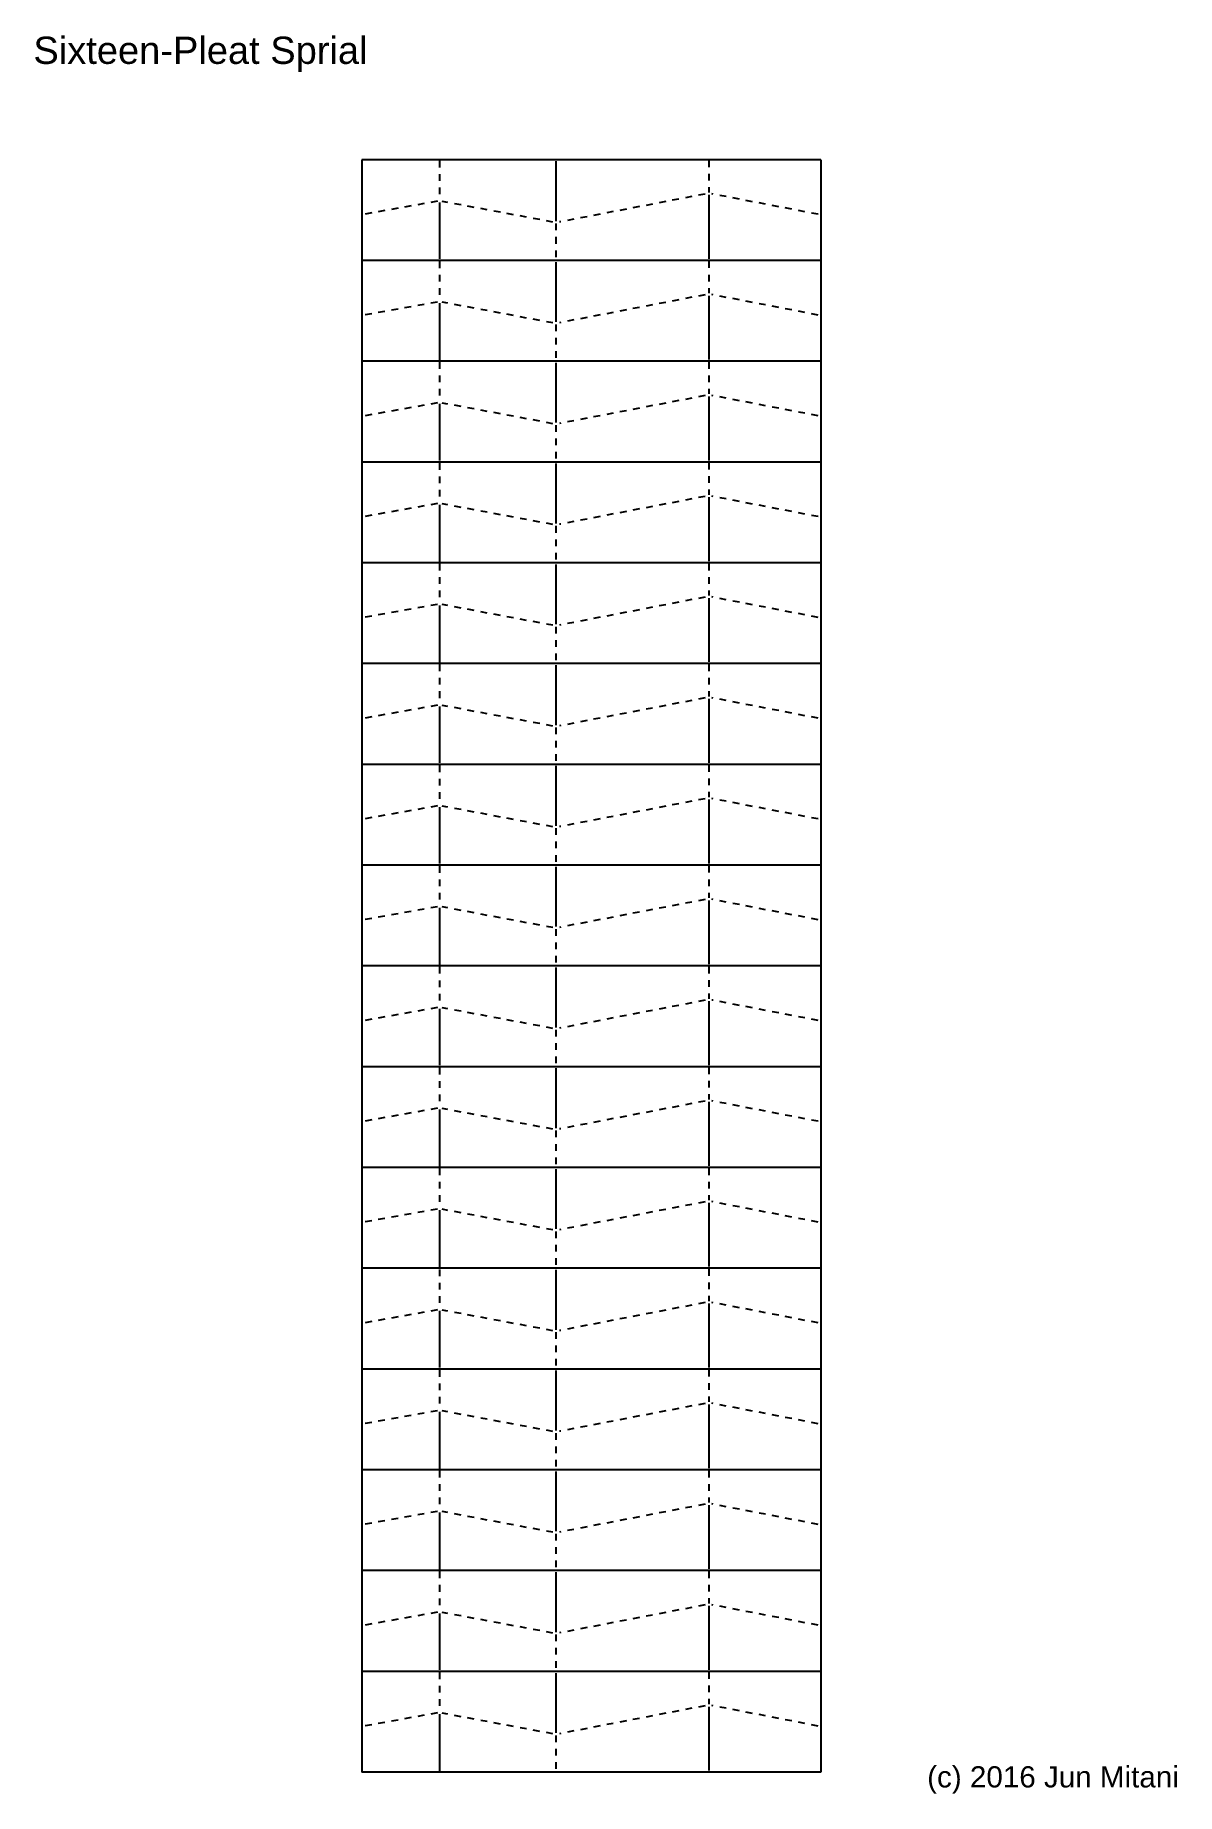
# Model space of a CAD drawing. Extents: x 11 to 192, y -288 to -9.
import ezdxf

# ---------------------------------------------------------------- set-up
doc = ezdxf.new("R2010")
doc.units = 0
for name, pattern in [('AI-LINETYPE-1', [2.116667, 1.058333, -1.058333]), ('AI-LINETYPE-10', [2.116667, 1.058333, -1.058333]), ('AI-LINETYPE-100', [2.116667, 1.058333, -1.058333]), ('AI-LINETYPE-101', [2.116667, 1.058333, -1.058333]), ('AI-LINETYPE-102', [2.116667, 1.058333, -1.058333]), ('AI-LINETYPE-103', [2.116667, 1.058333, -1.058333]), ('AI-LINETYPE-104', [2.116667, 1.058333, -1.058333]), ('AI-LINETYPE-105', [2.116667, 1.058333, -1.058333]), ('AI-LINETYPE-106', [2.116667, 1.058333, -1.058333]), ('AI-LINETYPE-107', [2.116667, 1.058333, -1.058333]), ('AI-LINETYPE-108', [2.116667, 1.058333, -1.058333]), ('AI-LINETYPE-109', [2.116667, 1.058333, -1.058333]), ('AI-LINETYPE-11', [2.116667, 1.058333, -1.058333]), ('AI-LINETYPE-110', [2.116667, 1.058333, -1.058333]), ('AI-LINETYPE-111', [2.116667, 1.058333, -1.058333]), ('AI-LINETYPE-112', [2.116667, 1.058333, -1.058333]), ('AI-LINETYPE-12', [2.116667, 1.058333, -1.058333]), ('AI-LINETYPE-13', [2.116667, 1.058333, -1.058333]), ('AI-LINETYPE-14', [2.116667, 1.058333, -1.058333]), ('AI-LINETYPE-15', [2.116667, 1.058333, -1.058333]), ('AI-LINETYPE-16', [2.116667, 1.058333, -1.058333]), ('AI-LINETYPE-17', [2.116667, 1.058333, -1.058333]), ('AI-LINETYPE-18', [2.116667, 1.058333, -1.058333]), ('AI-LINETYPE-19', [2.116667, 1.058333, -1.058333]), ('AI-LINETYPE-2', [2.116667, 1.058333, -1.058333]), ('AI-LINETYPE-20', [2.116667, 1.058333, -1.058333]), ('AI-LINETYPE-21', [2.116667, 1.058333, -1.058333]), ('AI-LINETYPE-22', [2.116667, 1.058333, -1.058333]), ('AI-LINETYPE-23', [2.116667, 1.058333, -1.058333]), ('AI-LINETYPE-24', [2.116667, 1.058333, -1.058333]), ('AI-LINETYPE-25', [2.116667, 1.058333, -1.058333]), ('AI-LINETYPE-26', [2.116667, 1.058333, -1.058333]), ('AI-LINETYPE-27', [2.116667, 1.058333, -1.058333]), ('AI-LINETYPE-28', [2.116667, 1.058333, -1.058333]), ('AI-LINETYPE-29', [2.116667, 1.058333, -1.058333]), ('AI-LINETYPE-3', [2.116667, 1.058333, -1.058333]), ('AI-LINETYPE-30', [2.116667, 1.058333, -1.058333]), ('AI-LINETYPE-31', [2.116667, 1.058333, -1.058333]), ('AI-LINETYPE-32', [2.116667, 1.058333, -1.058333]), ('AI-LINETYPE-33', [2.116667, 1.058333, -1.058333]), ('AI-LINETYPE-34', [2.116667, 1.058333, -1.058333]), ('AI-LINETYPE-35', [2.116667, 1.058333, -1.058333]), ('AI-LINETYPE-36', [2.116667, 1.058333, -1.058333]), ('AI-LINETYPE-37', [2.116667, 1.058333, -1.058333]), ('AI-LINETYPE-38', [2.116667, 1.058333, -1.058333]), ('AI-LINETYPE-39', [2.116667, 1.058333, -1.058333]), ('AI-LINETYPE-4', [2.116667, 1.058333, -1.058333]), ('AI-LINETYPE-40', [2.116667, 1.058333, -1.058333]), ('AI-LINETYPE-41', [2.116667, 1.058333, -1.058333]), ('AI-LINETYPE-42', [2.116667, 1.058333, -1.058333]), ('AI-LINETYPE-43', [2.116667, 1.058333, -1.058333]), ('AI-LINETYPE-44', [2.116667, 1.058333, -1.058333]), ('AI-LINETYPE-45', [2.116667, 1.058333, -1.058333]), ('AI-LINETYPE-46', [2.116667, 1.058333, -1.058333]), ('AI-LINETYPE-47', [2.116667, 1.058333, -1.058333]), ('AI-LINETYPE-48', [2.116667, 1.058333, -1.058333]), ('AI-LINETYPE-49', [2.116667, 1.058333, -1.058333]), ('AI-LINETYPE-5', [2.116667, 1.058333, -1.058333]), ('AI-LINETYPE-50', [2.116667, 1.058333, -1.058333]), ('AI-LINETYPE-51', [2.116667, 1.058333, -1.058333]), ('AI-LINETYPE-52', [2.116667, 1.058333, -1.058333]), ('AI-LINETYPE-53', [2.116667, 1.058333, -1.058333]), ('AI-LINETYPE-54', [2.116667, 1.058333, -1.058333]), ('AI-LINETYPE-55', [2.116667, 1.058333, -1.058333]), ('AI-LINETYPE-56', [2.116667, 1.058333, -1.058333]), ('AI-LINETYPE-57', [2.116667, 1.058333, -1.058333]), ('AI-LINETYPE-58', [2.116667, 1.058333, -1.058333]), ('AI-LINETYPE-59', [2.116667, 1.058333, -1.058333]), ('AI-LINETYPE-6', [2.116667, 1.058333, -1.058333]), ('AI-LINETYPE-60', [2.116667, 1.058333, -1.058333]), ('AI-LINETYPE-61', [2.116667, 1.058333, -1.058333]), ('AI-LINETYPE-62', [2.116667, 1.058333, -1.058333]), ('AI-LINETYPE-63', [2.116667, 1.058333, -1.058333]), ('AI-LINETYPE-64', [2.116667, 1.058333, -1.058333]), ('AI-LINETYPE-65', [2.116667, 1.058333, -1.058333]), ('AI-LINETYPE-66', [2.116667, 1.058333, -1.058333]), ('AI-LINETYPE-67', [2.116667, 1.058333, -1.058333]), ('AI-LINETYPE-68', [2.116667, 1.058333, -1.058333]), ('AI-LINETYPE-69', [2.116667, 1.058333, -1.058333]), ('AI-LINETYPE-7', [2.116667, 1.058333, -1.058333]), ('AI-LINETYPE-70', [2.116667, 1.058333, -1.058333]), ('AI-LINETYPE-71', [2.116667, 1.058333, -1.058333]), ('AI-LINETYPE-72', [2.116667, 1.058333, -1.058333]), ('AI-LINETYPE-73', [2.116667, 1.058333, -1.058333]), ('AI-LINETYPE-74', [2.116667, 1.058333, -1.058333]), ('AI-LINETYPE-75', [2.116667, 1.058333, -1.058333]), ('AI-LINETYPE-76', [2.116667, 1.058333, -1.058333]), ('AI-LINETYPE-77', [2.116667, 1.058333, -1.058333]), ('AI-LINETYPE-78', [2.116667, 1.058333, -1.058333]), ('AI-LINETYPE-79', [2.116667, 1.058333, -1.058333]), ('AI-LINETYPE-8', [2.116667, 1.058333, -1.058333]), ('AI-LINETYPE-80', [2.116667, 1.058333, -1.058333]), ('AI-LINETYPE-81', [2.116667, 1.058333, -1.058333]), ('AI-LINETYPE-82', [2.116667, 1.058333, -1.058333]), ('AI-LINETYPE-83', [2.116667, 1.058333, -1.058333]), ('AI-LINETYPE-84', [2.116667, 1.058333, -1.058333]), ('AI-LINETYPE-85', [2.116667, 1.058333, -1.058333]), ('AI-LINETYPE-86', [2.116667, 1.058333, -1.058333]), ('AI-LINETYPE-87', [2.116667, 1.058333, -1.058333]), ('AI-LINETYPE-88', [2.116667, 1.058333, -1.058333]), ('AI-LINETYPE-89', [2.116667, 1.058333, -1.058333]), ('AI-LINETYPE-9', [2.116667, 1.058333, -1.058333]), ('AI-LINETYPE-90', [2.116667, 1.058333, -1.058333]), ('AI-LINETYPE-91', [2.116667, 1.058333, -1.058333]), ('AI-LINETYPE-92', [2.116667, 1.058333, -1.058333]), ('AI-LINETYPE-93', [2.116667, 1.058333, -1.058333]), ('AI-LINETYPE-94', [2.116667, 1.058333, -1.058333]), ('AI-LINETYPE-95', [2.116667, 1.058333, -1.058333]), ('AI-LINETYPE-96', [2.116667, 1.058333, -1.058333]), ('AI-LINETYPE-97', [2.116667, 1.058333, -1.058333]), ('AI-LINETYPE-98', [2.116667, 1.058333, -1.058333]), ('AI-LINETYPE-99', [2.116667, 1.058333, -1.058333])]:
    doc.linetypes.add(name, pattern=pattern)
for name, color, linetype in [('CUTLINE', 7, 'CONTINUOUS'), ('MOUNTAINLINE', 7, 'CONTINUOUS'), ('TEXT', 7, 'CONTINUOUS'), ('VALLEYLINE', 7, 'CONTINUOUS')]:
    doc.layers.add(name, color=color, linetype=linetype)

# ---------------------------------------------------------------- blocks, each defined once
blk = doc.blocks.new('BLOCK_2')
at = {"layer": 'CUTLINE', "color": 7}
blk.add_lwpolyline([(135.65, -28.73), (135.65, -284.18)], dxfattribs=at)
blk = doc.blocks.new('BLOCK_3')
at = {"layer": 'CUTLINE', "color": 7}
blk.add_lwpolyline([(62.9, -28.73), (62.9, -284.18)], dxfattribs=at)
blk = doc.blocks.new('BLOCK_4')
at = {"layer": 'CUTLINE', "color": 7}
blk.add_lwpolyline([(135.65, -28.73), (62.9, -28.73)], dxfattribs=at)
blk = doc.blocks.new('BLOCK_5')
at = {"layer": 'CUTLINE', "color": 7}
blk.add_lwpolyline([(135.65, -284.18), (62.9, -284.18)], dxfattribs=at)
blk = doc.blocks.new('BLOCK_6')
at = {"layer": 'VALLEYLINE', "color": 7, "linetype": 'AI-LINETYPE-1'}
blk.add_lwpolyline([(135.21, -37.38), (118.35, -34.14)], dxfattribs=at)
blk = doc.blocks.new('BLOCK_7')
at = {"layer": 'VALLEYLINE', "color": 7, "linetype": 'AI-LINETYPE-2'}
blk.add_lwpolyline([(117.3, -34.17), (94.25, -38.59)], dxfattribs=at)
blk = doc.blocks.new('BLOCK_8')
at = {"layer": 'VALLEYLINE', "color": 7, "linetype": 'AI-LINETYPE-3'}
blk.add_lwpolyline([(93.18, -38.62), (75.64, -35.35)], dxfattribs=at)
blk = doc.blocks.new('BLOCK_9')
at = {"layer": 'VALLEYLINE', "color": 7, "linetype": 'AI-LINETYPE-4'}
blk.add_lwpolyline([(74.88, -35.32), (63.21, -37.39)], dxfattribs=at)
blk = doc.blocks.new('BLOCK_10')
at = {"layer": 'VALLEYLINE', "color": 7, "linetype": 'AI-LINETYPE-5'}
blk.add_lwpolyline([(117.91, -28.86), (117.91, -33.92)], dxfattribs=at)
blk = doc.blocks.new('BLOCK_11')
at = {"layer": 'VALLEYLINE', "color": 7, "linetype": 'AI-LINETYPE-6'}
blk.add_lwpolyline([(93.64, -38.86), (93.64, -44.55)], dxfattribs=at)
blk = doc.blocks.new('BLOCK_12')
at = {"layer": 'VALLEYLINE', "color": 7, "linetype": 'AI-LINETYPE-7'}
blk.add_lwpolyline([(75.18, -28.89), (75.18, -35.1)], dxfattribs=at)
blk = doc.blocks.new('BLOCK_13')
at = {"layer": 'VALLEYLINE', "color": 7, "linetype": 'AI-LINETYPE-8'}
blk.add_lwpolyline([(135.21, -53.34), (118.35, -50.1)], dxfattribs=at)
blk = doc.blocks.new('BLOCK_14')
at = {"layer": 'VALLEYLINE', "color": 7, "linetype": 'AI-LINETYPE-9'}
blk.add_lwpolyline([(117.3, -50.13), (94.25, -54.56)], dxfattribs=at)
blk = doc.blocks.new('BLOCK_15')
at = {"layer": 'VALLEYLINE', "color": 7, "linetype": 'AI-LINETYPE-10'}
blk.add_lwpolyline([(93.18, -54.59), (75.64, -51.31)], dxfattribs=at)
blk = doc.blocks.new('BLOCK_16')
at = {"layer": 'VALLEYLINE', "color": 7, "linetype": 'AI-LINETYPE-11'}
blk.add_lwpolyline([(74.88, -51.28), (63.21, -53.36)], dxfattribs=at)
blk = doc.blocks.new('BLOCK_17')
at = {"layer": 'VALLEYLINE', "color": 7, "linetype": 'AI-LINETYPE-12'}
blk.add_lwpolyline([(117.91, -44.83), (117.91, -49.88)], dxfattribs=at)
blk = doc.blocks.new('BLOCK_18')
at = {"layer": 'VALLEYLINE', "color": 7, "linetype": 'AI-LINETYPE-13'}
blk.add_lwpolyline([(93.64, -54.82), (93.64, -60.51)], dxfattribs=at)
blk = doc.blocks.new('BLOCK_19')
at = {"layer": 'VALLEYLINE', "color": 7, "linetype": 'AI-LINETYPE-14'}
blk.add_lwpolyline([(75.18, -44.86), (75.18, -51.07)], dxfattribs=at)
blk = doc.blocks.new('BLOCK_20')
at = {"layer": 'VALLEYLINE', "color": 7, "linetype": 'AI-LINETYPE-15'}
blk.add_lwpolyline([(135.21, -69.31), (118.35, -66.07)], dxfattribs=at)
blk = doc.blocks.new('BLOCK_21')
at = {"layer": 'VALLEYLINE', "color": 7, "linetype": 'AI-LINETYPE-16'}
blk.add_lwpolyline([(117.3, -66.1), (94.25, -70.52)], dxfattribs=at)
blk = doc.blocks.new('BLOCK_22')
at = {"layer": 'VALLEYLINE', "color": 7, "linetype": 'AI-LINETYPE-17'}
blk.add_lwpolyline([(93.18, -70.55), (75.64, -67.28)], dxfattribs=at)
blk = doc.blocks.new('BLOCK_23')
at = {"layer": 'VALLEYLINE', "color": 7, "linetype": 'AI-LINETYPE-18'}
blk.add_lwpolyline([(74.88, -67.25), (63.21, -69.32)], dxfattribs=at)
blk = doc.blocks.new('BLOCK_24')
at = {"layer": 'VALLEYLINE', "color": 7, "linetype": 'AI-LINETYPE-19'}
blk.add_lwpolyline([(117.91, -60.79), (117.91, -65.85)], dxfattribs=at)
blk = doc.blocks.new('BLOCK_25')
at = {"layer": 'VALLEYLINE', "color": 7, "linetype": 'AI-LINETYPE-20'}
blk.add_lwpolyline([(93.64, -70.79), (93.64, -76.48)], dxfattribs=at)
blk = doc.blocks.new('BLOCK_26')
at = {"layer": 'VALLEYLINE', "color": 7, "linetype": 'AI-LINETYPE-21'}
blk.add_lwpolyline([(75.18, -60.82), (75.18, -67.03)], dxfattribs=at)
blk = doc.blocks.new('BLOCK_27')
at = {"layer": 'VALLEYLINE', "color": 7, "linetype": 'AI-LINETYPE-22'}
blk.add_lwpolyline([(135.21, -85.28), (118.35, -82.03)], dxfattribs=at)
blk = doc.blocks.new('BLOCK_28')
at = {"layer": 'VALLEYLINE', "color": 7, "linetype": 'AI-LINETYPE-23'}
blk.add_lwpolyline([(117.3, -82.07), (94.25, -86.49)], dxfattribs=at)
blk = doc.blocks.new('BLOCK_29')
at = {"layer": 'VALLEYLINE', "color": 7, "linetype": 'AI-LINETYPE-24'}
blk.add_lwpolyline([(93.18, -86.52), (75.64, -83.25)], dxfattribs=at)
blk = doc.blocks.new('BLOCK_30')
at = {"layer": 'VALLEYLINE', "color": 7, "linetype": 'AI-LINETYPE-25'}
blk.add_lwpolyline([(74.88, -83.21), (63.21, -85.29)], dxfattribs=at)
blk = doc.blocks.new('BLOCK_31')
at = {"layer": 'VALLEYLINE', "color": 7, "linetype": 'AI-LINETYPE-26'}
blk.add_lwpolyline([(117.91, -76.76), (117.91, -81.82)], dxfattribs=at)
blk = doc.blocks.new('BLOCK_32')
at = {"layer": 'VALLEYLINE', "color": 7, "linetype": 'AI-LINETYPE-27'}
blk.add_lwpolyline([(93.64, -86.76), (93.64, -92.44)], dxfattribs=at)
blk = doc.blocks.new('BLOCK_33')
at = {"layer": 'VALLEYLINE', "color": 7, "linetype": 'AI-LINETYPE-28'}
blk.add_lwpolyline([(75.18, -76.79), (75.18, -83)], dxfattribs=at)
blk = doc.blocks.new('BLOCK_34')
at = {"layer": 'VALLEYLINE', "color": 7, "linetype": 'AI-LINETYPE-29'}
blk.add_lwpolyline([(135.21, -101.24), (118.35, -98)], dxfattribs=at)
blk = doc.blocks.new('BLOCK_35')
at = {"layer": 'VALLEYLINE', "color": 7, "linetype": 'AI-LINETYPE-30'}
blk.add_lwpolyline([(117.3, -98.03), (94.25, -102.46)], dxfattribs=at)
blk = doc.blocks.new('BLOCK_36')
at = {"layer": 'VALLEYLINE', "color": 7, "linetype": 'AI-LINETYPE-31'}
blk.add_lwpolyline([(93.18, -102.49), (75.64, -99.21)], dxfattribs=at)
blk = doc.blocks.new('BLOCK_37')
at = {"layer": 'VALLEYLINE', "color": 7, "linetype": 'AI-LINETYPE-32'}
blk.add_lwpolyline([(74.88, -99.18), (63.21, -101.25)], dxfattribs=at)
blk = doc.blocks.new('BLOCK_38')
at = {"layer": 'VALLEYLINE', "color": 7, "linetype": 'AI-LINETYPE-33'}
blk.add_lwpolyline([(117.91, -92.73), (117.91, -97.78)], dxfattribs=at)
blk = doc.blocks.new('BLOCK_39')
at = {"layer": 'VALLEYLINE', "color": 7, "linetype": 'AI-LINETYPE-34'}
blk.add_lwpolyline([(93.64, -102.72), (93.64, -108.41)], dxfattribs=at)
blk = doc.blocks.new('BLOCK_40')
at = {"layer": 'VALLEYLINE', "color": 7, "linetype": 'AI-LINETYPE-35'}
blk.add_lwpolyline([(75.18, -92.76), (75.18, -98.96)], dxfattribs=at)
blk = doc.blocks.new('BLOCK_41')
at = {"layer": 'VALLEYLINE', "color": 7, "linetype": 'AI-LINETYPE-36'}
blk.add_lwpolyline([(135.21, -117.21), (118.35, -113.97)], dxfattribs=at)
blk = doc.blocks.new('BLOCK_42')
at = {"layer": 'VALLEYLINE', "color": 7, "linetype": 'AI-LINETYPE-37'}
blk.add_lwpolyline([(117.3, -114), (94.25, -118.42)], dxfattribs=at)
blk = doc.blocks.new('BLOCK_43')
at = {"layer": 'VALLEYLINE', "color": 7, "linetype": 'AI-LINETYPE-38'}
blk.add_lwpolyline([(93.18, -118.45), (75.64, -115.18)], dxfattribs=at)
blk = doc.blocks.new('BLOCK_44')
at = {"layer": 'VALLEYLINE', "color": 7, "linetype": 'AI-LINETYPE-39'}
blk.add_lwpolyline([(74.88, -115.15), (63.21, -117.22)], dxfattribs=at)
blk = doc.blocks.new('BLOCK_45')
at = {"layer": 'VALLEYLINE', "color": 7, "linetype": 'AI-LINETYPE-40'}
blk.add_lwpolyline([(117.91, -108.69), (117.91, -113.75)], dxfattribs=at)
blk = doc.blocks.new('BLOCK_46')
at = {"layer": 'VALLEYLINE', "color": 7, "linetype": 'AI-LINETYPE-41'}
blk.add_lwpolyline([(93.64, -118.69), (93.64, -124.38)], dxfattribs=at)
blk = doc.blocks.new('BLOCK_47')
at = {"layer": 'VALLEYLINE', "color": 7, "linetype": 'AI-LINETYPE-42'}
blk.add_lwpolyline([(75.18, -108.72), (75.18, -114.93)], dxfattribs=at)
blk = doc.blocks.new('BLOCK_48')
at = {"layer": 'VALLEYLINE', "color": 7, "linetype": 'AI-LINETYPE-43'}
blk.add_lwpolyline([(135.21, -133.17), (118.35, -129.93)], dxfattribs=at)
blk = doc.blocks.new('BLOCK_49')
at = {"layer": 'VALLEYLINE', "color": 7, "linetype": 'AI-LINETYPE-44'}
blk.add_lwpolyline([(117.3, -129.96), (94.25, -134.39)], dxfattribs=at)
blk = doc.blocks.new('BLOCK_50')
at = {"layer": 'VALLEYLINE', "color": 7, "linetype": 'AI-LINETYPE-45'}
blk.add_lwpolyline([(93.18, -134.42), (75.64, -131.14)], dxfattribs=at)
blk = doc.blocks.new('BLOCK_51')
at = {"layer": 'VALLEYLINE', "color": 7, "linetype": 'AI-LINETYPE-46'}
blk.add_lwpolyline([(74.88, -131.11), (63.21, -133.19)], dxfattribs=at)
blk = doc.blocks.new('BLOCK_52')
at = {"layer": 'VALLEYLINE', "color": 7, "linetype": 'AI-LINETYPE-47'}
blk.add_lwpolyline([(117.91, -124.66), (117.91, -129.71)], dxfattribs=at)
blk = doc.blocks.new('BLOCK_53')
at = {"layer": 'VALLEYLINE', "color": 7, "linetype": 'AI-LINETYPE-48'}
blk.add_lwpolyline([(93.64, -134.65), (93.64, -140.34)], dxfattribs=at)
blk = doc.blocks.new('BLOCK_54')
at = {"layer": 'VALLEYLINE', "color": 7, "linetype": 'AI-LINETYPE-49'}
blk.add_lwpolyline([(75.18, -124.69), (75.18, -130.89)], dxfattribs=at)
blk = doc.blocks.new('BLOCK_55')
at = {"layer": 'VALLEYLINE', "color": 7, "linetype": 'AI-LINETYPE-50'}
blk.add_lwpolyline([(135.21, -149.14), (118.35, -145.9)], dxfattribs=at)
blk = doc.blocks.new('BLOCK_56')
at = {"layer": 'VALLEYLINE', "color": 7, "linetype": 'AI-LINETYPE-51'}
blk.add_lwpolyline([(117.3, -145.93), (94.25, -150.35)], dxfattribs=at)
blk = doc.blocks.new('BLOCK_57')
at = {"layer": 'VALLEYLINE', "color": 7, "linetype": 'AI-LINETYPE-52'}
blk.add_lwpolyline([(93.18, -150.38), (75.64, -147.11)], dxfattribs=at)
blk = doc.blocks.new('BLOCK_58')
at = {"layer": 'VALLEYLINE', "color": 7, "linetype": 'AI-LINETYPE-53'}
blk.add_lwpolyline([(74.88, -147.08), (63.21, -149.15)], dxfattribs=at)
blk = doc.blocks.new('BLOCK_59')
at = {"layer": 'VALLEYLINE', "color": 7, "linetype": 'AI-LINETYPE-54'}
blk.add_lwpolyline([(117.91, -140.62), (117.91, -145.68)], dxfattribs=at)
blk = doc.blocks.new('BLOCK_60')
at = {"layer": 'VALLEYLINE', "color": 7, "linetype": 'AI-LINETYPE-55'}
blk.add_lwpolyline([(93.64, -150.62), (93.64, -156.31)], dxfattribs=at)
blk = doc.blocks.new('BLOCK_61')
at = {"layer": 'VALLEYLINE', "color": 7, "linetype": 'AI-LINETYPE-56'}
blk.add_lwpolyline([(75.18, -140.65), (75.18, -146.86)], dxfattribs=at)
blk = doc.blocks.new('BLOCK_62')
at = {"layer": 'VALLEYLINE', "color": 7, "linetype": 'AI-LINETYPE-57'}
blk.add_lwpolyline([(135.21, -165.1), (118.35, -161.86)], dxfattribs=at)
blk = doc.blocks.new('BLOCK_63')
at = {"layer": 'VALLEYLINE', "color": 7, "linetype": 'AI-LINETYPE-58'}
blk.add_lwpolyline([(117.3, -161.9), (94.25, -166.32)], dxfattribs=at)
blk = doc.blocks.new('BLOCK_64')
at = {"layer": 'VALLEYLINE', "color": 7, "linetype": 'AI-LINETYPE-59'}
blk.add_lwpolyline([(93.18, -166.35), (75.64, -163.08)], dxfattribs=at)
blk = doc.blocks.new('BLOCK_65')
at = {"layer": 'VALLEYLINE', "color": 7, "linetype": 'AI-LINETYPE-60'}
blk.add_lwpolyline([(74.88, -163.04), (63.21, -165.12)], dxfattribs=at)
blk = doc.blocks.new('BLOCK_66')
at = {"layer": 'VALLEYLINE', "color": 7, "linetype": 'AI-LINETYPE-61'}
blk.add_lwpolyline([(117.91, -156.59), (117.91, -161.65)], dxfattribs=at)
blk = doc.blocks.new('BLOCK_67')
at = {"layer": 'VALLEYLINE', "color": 7, "linetype": 'AI-LINETYPE-62'}
blk.add_lwpolyline([(93.64, -166.58), (93.64, -172.27)], dxfattribs=at)
blk = doc.blocks.new('BLOCK_68')
at = {"layer": 'VALLEYLINE', "color": 7, "linetype": 'AI-LINETYPE-63'}
blk.add_lwpolyline([(75.18, -156.62), (75.18, -162.83)], dxfattribs=at)
blk = doc.blocks.new('BLOCK_69')
at = {"layer": 'VALLEYLINE', "color": 7, "linetype": 'AI-LINETYPE-64'}
blk.add_lwpolyline([(135.21, -181.07), (118.35, -177.83)], dxfattribs=at)
blk = doc.blocks.new('BLOCK_70')
at = {"layer": 'VALLEYLINE', "color": 7, "linetype": 'AI-LINETYPE-65'}
blk.add_lwpolyline([(117.3, -177.86), (94.25, -182.28)], dxfattribs=at)
blk = doc.blocks.new('BLOCK_71')
at = {"layer": 'VALLEYLINE', "color": 7, "linetype": 'AI-LINETYPE-66'}
blk.add_lwpolyline([(93.18, -182.32), (75.64, -179.04)], dxfattribs=at)
blk = doc.blocks.new('BLOCK_72')
at = {"layer": 'VALLEYLINE', "color": 7, "linetype": 'AI-LINETYPE-67'}
blk.add_lwpolyline([(74.88, -179.01), (63.21, -181.08)], dxfattribs=at)
blk = doc.blocks.new('BLOCK_73')
at = {"layer": 'VALLEYLINE', "color": 7, "linetype": 'AI-LINETYPE-68'}
blk.add_lwpolyline([(117.91, -172.56), (117.91, -177.61)], dxfattribs=at)
blk = doc.blocks.new('BLOCK_74')
at = {"layer": 'VALLEYLINE', "color": 7, "linetype": 'AI-LINETYPE-69'}
blk.add_lwpolyline([(93.64, -182.55), (93.64, -188.24)], dxfattribs=at)
blk = doc.blocks.new('BLOCK_75')
at = {"layer": 'VALLEYLINE', "color": 7, "linetype": 'AI-LINETYPE-70'}
blk.add_lwpolyline([(75.18, -172.59), (75.18, -178.79)], dxfattribs=at)
blk = doc.blocks.new('BLOCK_76')
at = {"layer": 'VALLEYLINE', "color": 7, "linetype": 'AI-LINETYPE-71'}
blk.add_lwpolyline([(135.21, -197.04), (118.35, -193.8)], dxfattribs=at)
blk = doc.blocks.new('BLOCK_77')
at = {"layer": 'VALLEYLINE', "color": 7, "linetype": 'AI-LINETYPE-72'}
blk.add_lwpolyline([(117.3, -193.83), (94.25, -198.25)], dxfattribs=at)
blk = doc.blocks.new('BLOCK_78')
at = {"layer": 'VALLEYLINE', "color": 7, "linetype": 'AI-LINETYPE-73'}
blk.add_lwpolyline([(93.18, -198.28), (75.64, -195.01)], dxfattribs=at)
blk = doc.blocks.new('BLOCK_79')
at = {"layer": 'VALLEYLINE', "color": 7, "linetype": 'AI-LINETYPE-74'}
blk.add_lwpolyline([(74.88, -194.98), (63.21, -197.05)], dxfattribs=at)
blk = doc.blocks.new('BLOCK_80')
at = {"layer": 'VALLEYLINE', "color": 7, "linetype": 'AI-LINETYPE-75'}
blk.add_lwpolyline([(117.91, -188.52), (117.91, -193.58)], dxfattribs=at)
blk = doc.blocks.new('BLOCK_81')
at = {"layer": 'VALLEYLINE', "color": 7, "linetype": 'AI-LINETYPE-76'}
blk.add_lwpolyline([(93.64, -198.52), (93.64, -204.2)], dxfattribs=at)
blk = doc.blocks.new('BLOCK_82')
at = {"layer": 'VALLEYLINE', "color": 7, "linetype": 'AI-LINETYPE-77'}
blk.add_lwpolyline([(75.18, -188.55), (75.18, -194.76)], dxfattribs=at)
blk = doc.blocks.new('BLOCK_83')
at = {"layer": 'VALLEYLINE', "color": 7, "linetype": 'AI-LINETYPE-78'}
blk.add_lwpolyline([(135.21, -213), (118.35, -209.76)], dxfattribs=at)
blk = doc.blocks.new('BLOCK_84')
at = {"layer": 'VALLEYLINE', "color": 7, "linetype": 'AI-LINETYPE-79'}
blk.add_lwpolyline([(117.3, -209.79), (94.25, -214.22)], dxfattribs=at)
blk = doc.blocks.new('BLOCK_85')
at = {"layer": 'VALLEYLINE', "color": 7, "linetype": 'AI-LINETYPE-80'}
blk.add_lwpolyline([(93.18, -214.25), (75.64, -210.97)], dxfattribs=at)
blk = doc.blocks.new('BLOCK_86')
at = {"layer": 'VALLEYLINE', "color": 7, "linetype": 'AI-LINETYPE-81'}
blk.add_lwpolyline([(74.88, -210.94), (63.21, -213.02)], dxfattribs=at)
blk = doc.blocks.new('BLOCK_87')
at = {"layer": 'VALLEYLINE', "color": 7, "linetype": 'AI-LINETYPE-82'}
blk.add_lwpolyline([(117.91, -204.49), (117.91, -209.54)], dxfattribs=at)
blk = doc.blocks.new('BLOCK_88')
at = {"layer": 'VALLEYLINE', "color": 7, "linetype": 'AI-LINETYPE-83'}
blk.add_lwpolyline([(93.64, -214.48), (93.64, -220.17)], dxfattribs=at)
blk = doc.blocks.new('BLOCK_89')
at = {"layer": 'VALLEYLINE', "color": 7, "linetype": 'AI-LINETYPE-84'}
blk.add_lwpolyline([(75.18, -204.52), (75.18, -210.72)], dxfattribs=at)
blk = doc.blocks.new('BLOCK_90')
at = {"layer": 'VALLEYLINE', "color": 7, "linetype": 'AI-LINETYPE-85'}
blk.add_lwpolyline([(135.21, -228.97), (118.35, -225.73)], dxfattribs=at)
blk = doc.blocks.new('BLOCK_91')
at = {"layer": 'VALLEYLINE', "color": 7, "linetype": 'AI-LINETYPE-86'}
blk.add_lwpolyline([(117.3, -225.76), (94.25, -230.18)], dxfattribs=at)
blk = doc.blocks.new('BLOCK_92')
at = {"layer": 'VALLEYLINE', "color": 7, "linetype": 'AI-LINETYPE-87'}
blk.add_lwpolyline([(93.18, -230.21), (75.64, -226.94)], dxfattribs=at)
blk = doc.blocks.new('BLOCK_93')
at = {"layer": 'VALLEYLINE', "color": 7, "linetype": 'AI-LINETYPE-88'}
blk.add_lwpolyline([(74.88, -226.91), (63.21, -228.98)], dxfattribs=at)
blk = doc.blocks.new('BLOCK_94')
at = {"layer": 'VALLEYLINE', "color": 7, "linetype": 'AI-LINETYPE-89'}
blk.add_lwpolyline([(117.91, -220.45), (117.91, -225.51)], dxfattribs=at)
blk = doc.blocks.new('BLOCK_95')
at = {"layer": 'VALLEYLINE', "color": 7, "linetype": 'AI-LINETYPE-90'}
blk.add_lwpolyline([(93.64, -230.45), (93.64, -236.14)], dxfattribs=at)
blk = doc.blocks.new('BLOCK_96')
at = {"layer": 'VALLEYLINE', "color": 7, "linetype": 'AI-LINETYPE-91'}
blk.add_lwpolyline([(75.18, -220.48), (75.18, -226.69)], dxfattribs=at)
blk = doc.blocks.new('BLOCK_97')
at = {"layer": 'VALLEYLINE', "color": 7, "linetype": 'AI-LINETYPE-92'}
blk.add_lwpolyline([(135.21, -244.93), (118.35, -241.69)], dxfattribs=at)
blk = doc.blocks.new('BLOCK_98')
at = {"layer": 'VALLEYLINE', "color": 7, "linetype": 'AI-LINETYPE-93'}
blk.add_lwpolyline([(117.3, -241.72), (94.25, -246.15)], dxfattribs=at)
blk = doc.blocks.new('BLOCK_99')
at = {"layer": 'VALLEYLINE', "color": 7, "linetype": 'AI-LINETYPE-94'}
blk.add_lwpolyline([(93.18, -246.18), (75.64, -242.9)], dxfattribs=at)
blk = doc.blocks.new('BLOCK_100')
at = {"layer": 'VALLEYLINE', "color": 7, "linetype": 'AI-LINETYPE-95'}
blk.add_lwpolyline([(74.88, -242.87), (63.21, -244.95)], dxfattribs=at)
blk = doc.blocks.new('BLOCK_101')
at = {"layer": 'VALLEYLINE', "color": 7, "linetype": 'AI-LINETYPE-96'}
blk.add_lwpolyline([(117.91, -236.42), (117.91, -241.47)], dxfattribs=at)
blk = doc.blocks.new('BLOCK_102')
at = {"layer": 'VALLEYLINE', "color": 7, "linetype": 'AI-LINETYPE-97'}
blk.add_lwpolyline([(93.64, -246.41), (93.64, -252.1)], dxfattribs=at)
blk = doc.blocks.new('BLOCK_103')
at = {"layer": 'VALLEYLINE', "color": 7, "linetype": 'AI-LINETYPE-98'}
blk.add_lwpolyline([(75.18, -236.45), (75.18, -242.65)], dxfattribs=at)
blk = doc.blocks.new('BLOCK_104')
at = {"layer": 'VALLEYLINE', "color": 7, "linetype": 'AI-LINETYPE-99'}
blk.add_lwpolyline([(135.21, -260.9), (118.35, -257.66)], dxfattribs=at)
blk = doc.blocks.new('BLOCK_105')
at = {"layer": 'VALLEYLINE', "color": 7, "linetype": 'AI-LINETYPE-100'}
blk.add_lwpolyline([(117.3, -257.69), (94.25, -262.11)], dxfattribs=at)
blk = doc.blocks.new('BLOCK_106')
at = {"layer": 'VALLEYLINE', "color": 7, "linetype": 'AI-LINETYPE-101'}
blk.add_lwpolyline([(93.18, -262.14), (75.64, -258.87)], dxfattribs=at)
blk = doc.blocks.new('BLOCK_107')
at = {"layer": 'VALLEYLINE', "color": 7, "linetype": 'AI-LINETYPE-102'}
blk.add_lwpolyline([(74.88, -258.84), (63.21, -260.91)], dxfattribs=at)
blk = doc.blocks.new('BLOCK_108')
at = {"layer": 'VALLEYLINE', "color": 7, "linetype": 'AI-LINETYPE-103'}
blk.add_lwpolyline([(117.91, -252.38), (117.91, -257.44)], dxfattribs=at)
blk = doc.blocks.new('BLOCK_109')
at = {"layer": 'VALLEYLINE', "color": 7, "linetype": 'AI-LINETYPE-104'}
blk.add_lwpolyline([(93.64, -262.38), (93.64, -268.07)], dxfattribs=at)
blk = doc.blocks.new('BLOCK_110')
at = {"layer": 'VALLEYLINE', "color": 7, "linetype": 'AI-LINETYPE-105'}
blk.add_lwpolyline([(75.18, -252.41), (75.18, -258.62)], dxfattribs=at)
blk = doc.blocks.new('BLOCK_111')
at = {"layer": 'VALLEYLINE', "color": 7, "linetype": 'AI-LINETYPE-106'}
blk.add_lwpolyline([(135.21, -276.87), (118.35, -273.62)], dxfattribs=at)
blk = doc.blocks.new('BLOCK_112')
at = {"layer": 'VALLEYLINE', "color": 7, "linetype": 'AI-LINETYPE-107'}
blk.add_lwpolyline([(117.3, -273.66), (94.25, -278.08)], dxfattribs=at)
blk = doc.blocks.new('BLOCK_113')
at = {"layer": 'VALLEYLINE', "color": 7, "linetype": 'AI-LINETYPE-108'}
blk.add_lwpolyline([(93.18, -278.11), (75.64, -274.84)], dxfattribs=at)
blk = doc.blocks.new('BLOCK_114')
at = {"layer": 'VALLEYLINE', "color": 7, "linetype": 'AI-LINETYPE-109'}
blk.add_lwpolyline([(74.88, -274.8), (63.21, -276.88)], dxfattribs=at)
blk = doc.blocks.new('BLOCK_115')
at = {"layer": 'VALLEYLINE', "color": 7, "linetype": 'AI-LINETYPE-110'}
blk.add_lwpolyline([(117.91, -268.35), (117.91, -273.41)], dxfattribs=at)
blk = doc.blocks.new('BLOCK_116')
at = {"layer": 'VALLEYLINE', "color": 7, "linetype": 'AI-LINETYPE-111'}
blk.add_lwpolyline([(93.64, -278.35), (93.64, -284.03)], dxfattribs=at)
blk = doc.blocks.new('BLOCK_117')
at = {"layer": 'VALLEYLINE', "color": 7, "linetype": 'AI-LINETYPE-112'}
blk.add_lwpolyline([(75.18, -268.38), (75.18, -274.59)], dxfattribs=at)
blk = doc.blocks.new('BLOCK_118')
at = {"layer": 'MOUNTAINLINE', "color": 7}
blk.add_lwpolyline([(135.65, -44.7), (62.9, -44.7)], dxfattribs=at)
blk = doc.blocks.new('BLOCK_119')
at = {"layer": 'MOUNTAINLINE', "color": 7}
blk.add_lwpolyline([(135.65, -60.66), (62.9, -60.66)], dxfattribs=at)
blk = doc.blocks.new('BLOCK_120')
at = {"layer": 'MOUNTAINLINE', "color": 7}
blk.add_lwpolyline([(135.65, -76.63), (62.9, -76.63)], dxfattribs=at)
blk = doc.blocks.new('BLOCK_121')
at = {"layer": 'MOUNTAINLINE', "color": 7}
blk.add_lwpolyline([(135.65, -92.59), (62.9, -92.59)], dxfattribs=at)
blk = doc.blocks.new('BLOCK_122')
at = {"layer": 'MOUNTAINLINE', "color": 7}
blk.add_lwpolyline([(135.65, -108.56), (62.9, -108.56)], dxfattribs=at)
blk = doc.blocks.new('BLOCK_123')
at = {"layer": 'MOUNTAINLINE', "color": 7}
blk.add_lwpolyline([(135.65, -124.52), (62.9, -124.52)], dxfattribs=at)
blk = doc.blocks.new('BLOCK_124')
at = {"layer": 'MOUNTAINLINE', "color": 7}
blk.add_lwpolyline([(135.65, -140.49), (62.9, -140.49)], dxfattribs=at)
blk = doc.blocks.new('BLOCK_125')
at = {"layer": 'MOUNTAINLINE', "color": 7}
blk.add_lwpolyline([(135.65, -156.46), (62.9, -156.46)], dxfattribs=at)
blk = doc.blocks.new('BLOCK_126')
at = {"layer": 'MOUNTAINLINE', "color": 7}
blk.add_lwpolyline([(135.65, -172.42), (62.9, -172.42)], dxfattribs=at)
blk = doc.blocks.new('BLOCK_127')
at = {"layer": 'MOUNTAINLINE', "color": 7}
blk.add_lwpolyline([(135.65, -188.39), (62.9, -188.39)], dxfattribs=at)
blk = doc.blocks.new('BLOCK_128')
at = {"layer": 'MOUNTAINLINE', "color": 7}
blk.add_lwpolyline([(135.65, -204.35), (62.9, -204.35)], dxfattribs=at)
blk = doc.blocks.new('BLOCK_129')
at = {"layer": 'MOUNTAINLINE', "color": 7}
blk.add_lwpolyline([(135.65, -220.32), (62.9, -220.32)], dxfattribs=at)
blk = doc.blocks.new('BLOCK_130')
at = {"layer": 'MOUNTAINLINE', "color": 7}
blk.add_lwpolyline([(135.65, -236.29), (62.9, -236.29)], dxfattribs=at)
blk = doc.blocks.new('BLOCK_131')
at = {"layer": 'MOUNTAINLINE', "color": 7}
blk.add_lwpolyline([(135.65, -252.25), (62.9, -252.25)], dxfattribs=at)
blk = doc.blocks.new('BLOCK_132')
at = {"layer": 'MOUNTAINLINE', "color": 7}
blk.add_lwpolyline([(135.65, -268.22), (62.9, -268.22)], dxfattribs=at)
blk = doc.blocks.new('BLOCK_133')
at = {"layer": 'MOUNTAINLINE', "color": 7}
blk.add_lwpolyline([(117.91, -34.32), (117.91, -44.43)], dxfattribs=at)
blk = doc.blocks.new('BLOCK_134')
at = {"layer": 'MOUNTAINLINE', "color": 7}
blk.add_lwpolyline([(93.64, -28.98), (93.64, -38.46)], dxfattribs=at)
blk = doc.blocks.new('BLOCK_135')
at = {"layer": 'MOUNTAINLINE', "color": 7}
blk.add_lwpolyline([(75.18, -35.5), (75.18, -44.46)], dxfattribs=at)
blk = doc.blocks.new('BLOCK_136')
at = {"layer": 'MOUNTAINLINE', "color": 7}
blk.add_lwpolyline([(117.91, -50.28), (117.91, -60.4)], dxfattribs=at)
blk = doc.blocks.new('BLOCK_137')
at = {"layer": 'MOUNTAINLINE', "color": 7}
blk.add_lwpolyline([(93.64, -44.94), (93.64, -54.42)], dxfattribs=at)
blk = doc.blocks.new('BLOCK_138')
at = {"layer": 'MOUNTAINLINE', "color": 7}
blk.add_lwpolyline([(75.18, -51.46), (75.18, -60.43)], dxfattribs=at)
blk = doc.blocks.new('BLOCK_139')
at = {"layer": 'MOUNTAINLINE', "color": 7}
blk.add_lwpolyline([(117.91, -66.25), (117.91, -76.36)], dxfattribs=at)
blk = doc.blocks.new('BLOCK_140')
at = {"layer": 'MOUNTAINLINE', "color": 7}
blk.add_lwpolyline([(93.64, -60.91), (93.64, -70.39)], dxfattribs=at)
blk = doc.blocks.new('BLOCK_141')
at = {"layer": 'MOUNTAINLINE', "color": 7}
blk.add_lwpolyline([(75.18, -67.43), (75.18, -76.39)], dxfattribs=at)
blk = doc.blocks.new('BLOCK_142')
at = {"layer": 'MOUNTAINLINE', "color": 7}
blk.add_lwpolyline([(117.91, -82.21), (117.91, -92.33)], dxfattribs=at)
blk = doc.blocks.new('BLOCK_143')
at = {"layer": 'MOUNTAINLINE', "color": 7}
blk.add_lwpolyline([(93.64, -76.88), (93.64, -86.36)], dxfattribs=at)
blk = doc.blocks.new('BLOCK_144')
at = {"layer": 'MOUNTAINLINE', "color": 7}
blk.add_lwpolyline([(75.18, -83.4), (75.18, -92.36)], dxfattribs=at)
blk = doc.blocks.new('BLOCK_145')
at = {"layer": 'MOUNTAINLINE', "color": 7}
blk.add_lwpolyline([(117.91, -98.18), (117.91, -108.29)], dxfattribs=at)
blk = doc.blocks.new('BLOCK_146')
at = {"layer": 'MOUNTAINLINE', "color": 7}
blk.add_lwpolyline([(93.64, -92.84), (93.64, -102.32)], dxfattribs=at)
blk = doc.blocks.new('BLOCK_147')
at = {"layer": 'MOUNTAINLINE', "color": 7}
blk.add_lwpolyline([(75.18, -99.36), (75.18, -108.32)], dxfattribs=at)
blk = doc.blocks.new('BLOCK_148')
at = {"layer": 'MOUNTAINLINE', "color": 7}
blk.add_lwpolyline([(117.91, -114.15), (117.91, -124.26)], dxfattribs=at)
blk = doc.blocks.new('BLOCK_149')
at = {"layer": 'MOUNTAINLINE', "color": 7}
blk.add_lwpolyline([(93.64, -108.81), (93.64, -118.29)], dxfattribs=at)
blk = doc.blocks.new('BLOCK_150')
at = {"layer": 'MOUNTAINLINE', "color": 7}
blk.add_lwpolyline([(75.18, -115.33), (75.18, -124.29)], dxfattribs=at)
blk = doc.blocks.new('BLOCK_151')
at = {"layer": 'MOUNTAINLINE', "color": 7}
blk.add_lwpolyline([(117.91, -130.11), (117.91, -140.22)], dxfattribs=at)
blk = doc.blocks.new('BLOCK_152')
at = {"layer": 'MOUNTAINLINE', "color": 7}
blk.add_lwpolyline([(93.64, -124.77), (93.64, -134.25)], dxfattribs=at)
blk = doc.blocks.new('BLOCK_153')
at = {"layer": 'MOUNTAINLINE', "color": 7}
blk.add_lwpolyline([(75.18, -131.29), (75.18, -140.25)], dxfattribs=at)
blk = doc.blocks.new('BLOCK_154')
at = {"layer": 'MOUNTAINLINE', "color": 7}
blk.add_lwpolyline([(117.91, -146.08), (117.91, -156.19)], dxfattribs=at)
blk = doc.blocks.new('BLOCK_155')
at = {"layer": 'MOUNTAINLINE', "color": 7}
blk.add_lwpolyline([(93.64, -140.74), (93.64, -150.22)], dxfattribs=at)
blk = doc.blocks.new('BLOCK_156')
at = {"layer": 'MOUNTAINLINE', "color": 7}
blk.add_lwpolyline([(75.18, -147.26), (75.18, -156.22)], dxfattribs=at)
blk = doc.blocks.new('BLOCK_157')
at = {"layer": 'MOUNTAINLINE', "color": 7}
blk.add_lwpolyline([(117.91, -162.04), (117.91, -172.16)], dxfattribs=at)
blk = doc.blocks.new('BLOCK_158')
at = {"layer": 'MOUNTAINLINE', "color": 7}
blk.add_lwpolyline([(93.64, -156.71), (93.64, -166.19)], dxfattribs=at)
blk = doc.blocks.new('BLOCK_159')
at = {"layer": 'MOUNTAINLINE', "color": 7}
blk.add_lwpolyline([(75.18, -163.23), (75.18, -172.19)], dxfattribs=at)
blk = doc.blocks.new('BLOCK_160')
at = {"layer": 'MOUNTAINLINE', "color": 7}
blk.add_lwpolyline([(117.91, -178.01), (117.91, -188.12)], dxfattribs=at)
blk = doc.blocks.new('BLOCK_161')
at = {"layer": 'MOUNTAINLINE', "color": 7}
blk.add_lwpolyline([(93.64, -172.67), (93.64, -182.15)], dxfattribs=at)
blk = doc.blocks.new('BLOCK_162')
at = {"layer": 'MOUNTAINLINE', "color": 7}
blk.add_lwpolyline([(75.18, -179.19), (75.18, -188.15)], dxfattribs=at)
blk = doc.blocks.new('BLOCK_163')
at = {"layer": 'MOUNTAINLINE', "color": 7}
blk.add_lwpolyline([(117.91, -193.98), (117.91, -204.09)], dxfattribs=at)
blk = doc.blocks.new('BLOCK_164')
at = {"layer": 'MOUNTAINLINE', "color": 7}
blk.add_lwpolyline([(93.64, -188.64), (93.64, -198.12)], dxfattribs=at)
blk = doc.blocks.new('BLOCK_165')
at = {"layer": 'MOUNTAINLINE', "color": 7}
blk.add_lwpolyline([(75.18, -195.16), (75.18, -204.12)], dxfattribs=at)
blk = doc.blocks.new('BLOCK_166')
at = {"layer": 'MOUNTAINLINE', "color": 7}
blk.add_lwpolyline([(117.91, -209.94), (117.91, -220.05)], dxfattribs=at)
blk = doc.blocks.new('BLOCK_167')
at = {"layer": 'MOUNTAINLINE', "color": 7}
blk.add_lwpolyline([(93.64, -204.6), (93.64, -214.08)], dxfattribs=at)
blk = doc.blocks.new('BLOCK_168')
at = {"layer": 'MOUNTAINLINE', "color": 7}
blk.add_lwpolyline([(75.18, -211.12), (75.18, -220.08)], dxfattribs=at)
blk = doc.blocks.new('BLOCK_169')
at = {"layer": 'MOUNTAINLINE', "color": 7}
blk.add_lwpolyline([(117.91, -225.91), (117.91, -236.02)], dxfattribs=at)
blk = doc.blocks.new('BLOCK_170')
at = {"layer": 'MOUNTAINLINE', "color": 7}
blk.add_lwpolyline([(93.64, -220.57), (93.64, -230.05)], dxfattribs=at)
blk = doc.blocks.new('BLOCK_171')
at = {"layer": 'MOUNTAINLINE', "color": 7}
blk.add_lwpolyline([(75.18, -227.09), (75.18, -236.05)], dxfattribs=at)
blk = doc.blocks.new('BLOCK_172')
at = {"layer": 'MOUNTAINLINE', "color": 7}
blk.add_lwpolyline([(117.91, -241.87), (117.91, -251.98)], dxfattribs=at)
blk = doc.blocks.new('BLOCK_173')
at = {"layer": 'MOUNTAINLINE', "color": 7}
blk.add_lwpolyline([(93.64, -236.54), (93.64, -246.01)], dxfattribs=at)
blk = doc.blocks.new('BLOCK_174')
at = {"layer": 'MOUNTAINLINE', "color": 7}
blk.add_lwpolyline([(75.18, -243.05), (75.18, -252.01)], dxfattribs=at)
blk = doc.blocks.new('BLOCK_175')
at = {"layer": 'MOUNTAINLINE', "color": 7}
blk.add_lwpolyline([(117.91, -257.84), (117.91, -267.95)], dxfattribs=at)
blk = doc.blocks.new('BLOCK_176')
at = {"layer": 'MOUNTAINLINE', "color": 7}
blk.add_lwpolyline([(93.64, -252.5), (93.64, -261.98)], dxfattribs=at)
blk = doc.blocks.new('BLOCK_177')
at = {"layer": 'MOUNTAINLINE', "color": 7}
blk.add_lwpolyline([(75.18, -259.02), (75.18, -267.98)], dxfattribs=at)
blk = doc.blocks.new('BLOCK_178')
at = {"layer": 'MOUNTAINLINE', "color": 7}
blk.add_lwpolyline([(117.91, -273.81), (117.91, -283.92)], dxfattribs=at)
blk = doc.blocks.new('BLOCK_179')
at = {"layer": 'MOUNTAINLINE', "color": 7}
blk.add_lwpolyline([(93.64, -268.47), (93.64, -277.95)], dxfattribs=at)
blk = doc.blocks.new('BLOCK_180')
at = {"layer": 'MOUNTAINLINE', "color": 7}
blk.add_lwpolyline([(75.18, -274.99), (75.18, -283.95)], dxfattribs=at)

msp = doc.modelspace()

# ---------------------------------------------------------------- block references
at = {"layer": 'CUTLINE'}
for name in ['BLOCK_3', 'BLOCK_4', 'BLOCK_2', 'BLOCK_5']:
    msp.add_blockref(name, (0, 0), dxfattribs=at)
at = {"layer": 'MOUNTAINLINE'}
for name in ['BLOCK_134', 'BLOCK_135', 'BLOCK_133', 'BLOCK_118', 'BLOCK_137', 'BLOCK_138', 'BLOCK_136', 'BLOCK_119', 'BLOCK_140', 'BLOCK_139', 'BLOCK_141', 'BLOCK_120', 'BLOCK_143', 'BLOCK_144', 'BLOCK_142', 'BLOCK_121', 'BLOCK_146', 'BLOCK_147', 'BLOCK_145', 'BLOCK_122', 'BLOCK_149', 'BLOCK_148', 'BLOCK_150', 'BLOCK_123', 'BLOCK_152', 'BLOCK_151', 'BLOCK_153', 'BLOCK_124', 'BLOCK_155', 'BLOCK_156', 'BLOCK_154', 'BLOCK_125', 'BLOCK_158', 'BLOCK_159', 'BLOCK_157', 'BLOCK_126', 'BLOCK_161', 'BLOCK_160', 'BLOCK_162', 'BLOCK_127', 'BLOCK_164', 'BLOCK_163', 'BLOCK_165', 'BLOCK_128', 'BLOCK_167', 'BLOCK_168', 'BLOCK_166', 'BLOCK_129', 'BLOCK_170', 'BLOCK_171', 'BLOCK_169', 'BLOCK_130', 'BLOCK_173', 'BLOCK_172', 'BLOCK_174', 'BLOCK_131', 'BLOCK_176', 'BLOCK_177', 'BLOCK_175', 'BLOCK_132', 'BLOCK_179', 'BLOCK_180', 'BLOCK_178']:
    msp.add_blockref(name, (0, 0), dxfattribs=at)
at = {"layer": 'VALLEYLINE'}
for name in ['BLOCK_12', 'BLOCK_10', 'BLOCK_9', 'BLOCK_8', 'BLOCK_7', 'BLOCK_6', 'BLOCK_11', 'BLOCK_19', 'BLOCK_17', 'BLOCK_14', 'BLOCK_13', 'BLOCK_16', 'BLOCK_15', 'BLOCK_18', 'BLOCK_26', 'BLOCK_24', 'BLOCK_21', 'BLOCK_20', 'BLOCK_23', 'BLOCK_22', 'BLOCK_25', 'BLOCK_33', 'BLOCK_31', 'BLOCK_30', 'BLOCK_29', 'BLOCK_28', 'BLOCK_27', 'BLOCK_32', 'BLOCK_40', 'BLOCK_38', 'BLOCK_37', 'BLOCK_36', 'BLOCK_35', 'BLOCK_34', 'BLOCK_39', 'BLOCK_47', 'BLOCK_45', 'BLOCK_42', 'BLOCK_41', 'BLOCK_44', 'BLOCK_43', 'BLOCK_46', 'BLOCK_54', 'BLOCK_52', 'BLOCK_49', 'BLOCK_48', 'BLOCK_51', 'BLOCK_50', 'BLOCK_53', 'BLOCK_61', 'BLOCK_59', 'BLOCK_58', 'BLOCK_57', 'BLOCK_56', 'BLOCK_55', 'BLOCK_60', 'BLOCK_68', 'BLOCK_66', 'BLOCK_65', 'BLOCK_64', 'BLOCK_63', 'BLOCK_62', 'BLOCK_67', 'BLOCK_75', 'BLOCK_73', 'BLOCK_70', 'BLOCK_69', 'BLOCK_72', 'BLOCK_71', 'BLOCK_74', 'BLOCK_82', 'BLOCK_80', 'BLOCK_79', 'BLOCK_78', 'BLOCK_77', 'BLOCK_76', 'BLOCK_81', 'BLOCK_89', 'BLOCK_87', 'BLOCK_86', 'BLOCK_85', 'BLOCK_84', 'BLOCK_83', 'BLOCK_88', 'BLOCK_96', 'BLOCK_94', 'BLOCK_93', 'BLOCK_92', 'BLOCK_91', 'BLOCK_90', 'BLOCK_95', 'BLOCK_103', 'BLOCK_101', 'BLOCK_98', 'BLOCK_97', 'BLOCK_100', 'BLOCK_99', 'BLOCK_102', 'BLOCK_110', 'BLOCK_108', 'BLOCK_107', 'BLOCK_106', 'BLOCK_105', 'BLOCK_104', 'BLOCK_109', 'BLOCK_117', 'BLOCK_115', 'BLOCK_114', 'BLOCK_113', 'BLOCK_112', 'BLOCK_111', 'BLOCK_116']:
    msp.add_blockref(name, (0, 0), dxfattribs=at)

# ---------------------------------------------------------------- texts
at = {"layer": 'TEXT', "color": 7, "attachment_point": 7}
for s, insert, char_height in [('\\fArial|b0|i0|c0|p34;\\W1;Sixteen-Pleat Sprial', (10.83, -14.86), 4.318), ('\\fArial|b0|i0|c0|p34;\\W1;(c) 2016 Jun Mitani', (152.51, -287.61), 3.3584)]:
    msp.add_mtext(s, dxfattribs=dict(at, insert=insert, char_height=char_height))

doc.saveas('drawing.dxf')
